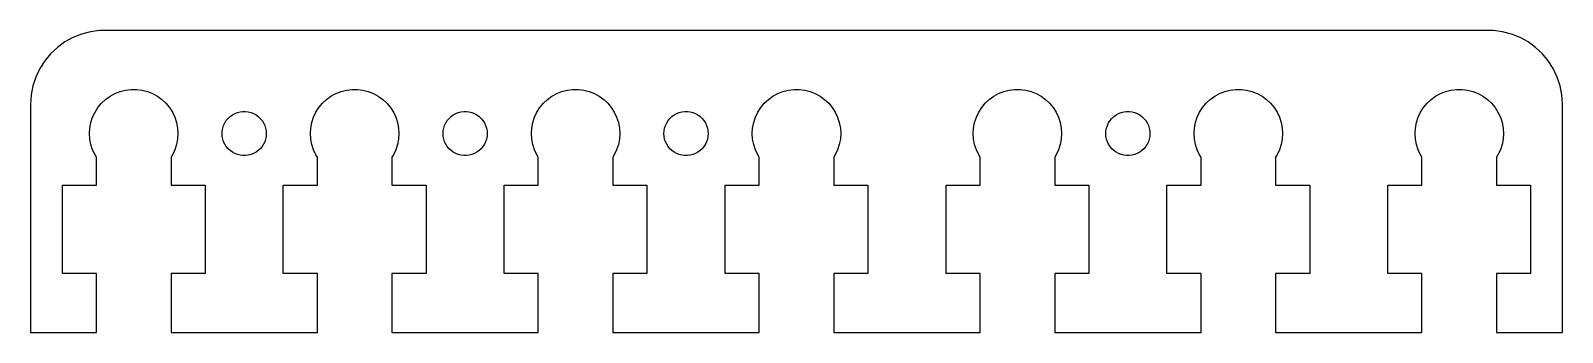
# Model space of a CAD drawing. Header units: metres. Extents: x -52 to 52, y 0 to 20.
import ezdxf

# ---------------------------------------------------------------- set-up
doc = ezdxf.new("R2010")
doc.units = ezdxf.units.M

msp = doc.modelspace()

# ---------------------------------------------------------------- linework, layer by layer
for p, q in [((-49.1289, 20.0241), (-49.6791, 19.7216)), ((-48.5451, 20.2553), (-49.1289, 20.0241)), ((-47.9369, 20.4114), (-48.5451, 20.2553)), ((-47.3139, 20.4901), (-47.9369, 20.4114)), ((47.3139, 20.4901), (-47.3139, 20.4901)), ((47.9369, 20.4114), (47.3139, 20.4901)), ((48.5451, 20.2553), (47.9369, 20.4114)), ((49.1289, 20.0241), (48.5451, 20.2553)), ((49.6791, 19.7216), (49.1289, 20.0241)), ((-50.6448, 18.9227), (-51.0451, 18.4389)), ((-50.1871, 19.3526), (-50.6448, 18.9227)), ((-49.6791, 19.7216), (-50.1871, 19.3526)), ((50.1871, 19.3526), (49.6791, 19.7216)), ((50.6448, 18.9227), (50.1871, 19.3526)), ((51.0451, 18.4389), (50.6448, 18.9227)), ((-51.3815, 17.9088), (-51.6489, 17.3406)), ((-51.0451, 18.4389), (-51.3815, 17.9088)), ((51.3815, 17.9088), (51.0451, 18.4389)), ((51.6489, 17.3406), (51.3815, 17.9088)), ((-51.8429, 16.7434), (-51.9606, 16.1267)), ((-51.6489, 17.3406), (-51.8429, 16.7434)), ((51.8429, 16.7434), (51.6489, 17.3406)), ((51.9606, 16.1267), (51.8429, 16.7434)), ((-51.9606, 16.1267), (-52, 15.5)), ((-47.1869, 15.5536), (-46.9123, 15.8115)), ((-46.9123, 15.8115), (-46.6075, 16.033)), ((-46.6075, 16.033), (-46.2773, 16.2145)), ((-46.2773, 16.2145), (-45.927, 16.3532)), ((-45.927, 16.3532), (-45.5621, 16.4469)), ((-45.5621, 16.4469), (-45.1884, 16.4941)), ((-45.1884, 16.4941), (-44.8116, 16.4941)), ((-44.8116, 16.4941), (-44.4379, 16.4469)), ((-44.4379, 16.4469), (-44.0729, 16.3532)), ((-44.0729, 16.3532), (-43.7227, 16.2145)), ((-43.7227, 16.2145), (-43.3925, 16.033)), ((-43.3925, 16.033), (-43.0877, 15.8115)), ((-43.0877, 15.8115), (-42.8131, 15.5536)), ((-32.1869, 15.5536), (-31.9123, 15.8115)), ((-31.9123, 15.8115), (-31.6075, 16.033)), ((-31.6075, 16.033), (-31.2773, 16.2145)), ((-31.2773, 16.2145), (-30.927, 16.3532)), ((-30.927, 16.3532), (-30.5621, 16.4469)), ((-30.5621, 16.4469), (-30.1884, 16.4941)), ((-30.1884, 16.4941), (-29.8116, 16.4941)), ((-29.8116, 16.4941), (-29.4379, 16.4469)), ((-29.4379, 16.4469), (-29.0729, 16.3532)), ((-29.0729, 16.3532), (-28.7227, 16.2145)), ((-28.7227, 16.2145), (-28.3925, 16.033)), ((-28.3925, 16.033), (-28.0877, 15.8115)), ((-28.0877, 15.8115), (-27.8131, 15.5536)), ((-17.1869, 15.5536), (-16.9123, 15.8115)), ((-16.9123, 15.8115), (-16.6075, 16.033)), ((-16.6075, 16.033), (-16.2773, 16.2145)), ((-16.2773, 16.2145), (-15.927, 16.3532)), ((-15.927, 16.3532), (-15.5621, 16.4469)), ((-15.5621, 16.4469), (-15.1884, 16.4941)), ((-15.1884, 16.4941), (-14.8116, 16.4941)), ((-14.8116, 16.4941), (-14.4379, 16.4469)), ((-14.4379, 16.4469), (-14.0729, 16.3532)), ((-14.0729, 16.3532), (-13.7227, 16.2145)), ((-13.7227, 16.2145), (-13.3925, 16.033)), ((-13.3925, 16.033), (-13.0877, 15.8115)), ((-13.0877, 15.8115), (-12.8131, 15.5536)), ((-2.1869, 15.5536), (-1.91226, 15.8115)), ((-1.91226, 15.8115), (-1.60747, 16.033)), ((-1.60747, 16.033), (-1.27733, 16.2145)), ((-1.27733, 16.2145), (-0.92705, 16.3532)), ((-0.92705, 16.3532), (-0.56213, 16.4469)), ((-0.56213, 16.4469), (-0.18837, 16.4941)), ((-0.18837, 16.4941), (0.18837, 16.4941)), ((0.18837, 16.4941), (0.56213, 16.4469)), ((0.56213, 16.4469), (0.92705, 16.3532)), ((0.92705, 16.3532), (1.27733, 16.2145)), ((1.27733, 16.2145), (1.60747, 16.033)), ((1.60747, 16.033), (1.91226, 15.8115)), ((1.91226, 15.8115), (2.1869, 15.5536)), ((12.8131, 15.5536), (13.0877, 15.8115)), ((13.0877, 15.8115), (13.3925, 16.033)), ((13.3925, 16.033), (13.7227, 16.2145)), ((13.7227, 16.2145), (14.0729, 16.3532)), ((14.0729, 16.3532), (14.4379, 16.4469)), ((14.4379, 16.4469), (14.8116, 16.4941)), ((14.8116, 16.4941), (15.1884, 16.4941)), ((15.1884, 16.4941), (15.5621, 16.4469)), ((15.5621, 16.4469), (15.927, 16.3532)), ((15.927, 16.3532), (16.2773, 16.2145)), ((16.2773, 16.2145), (16.6075, 16.033)), ((16.6075, 16.033), (16.9123, 15.8115)), ((16.9123, 15.8115), (17.1869, 15.5536)), ((27.8131, 15.5536), (28.0877, 15.8115)), ((28.0877, 15.8115), (28.3925, 16.033)), ((28.3925, 16.033), (28.7227, 16.2145)), ((28.7227, 16.2145), (29.0729, 16.3532)), ((29.0729, 16.3532), (29.4379, 16.4469)), ((29.4379, 16.4469), (29.8116, 16.4941)), ((29.8116, 16.4941), (30.1884, 16.4941)), ((30.1884, 16.4941), (30.5621, 16.4469)), ((30.5621, 16.4469), (30.927, 16.3532)), ((30.927, 16.3532), (31.2773, 16.2145)), ((31.2773, 16.2145), (31.6075, 16.033)), ((31.6075, 16.033), (31.9123, 15.8115)), ((31.9123, 15.8115), (32.1869, 15.5536)), ((42.8131, 15.5536), (43.0877, 15.8115)), ((43.0877, 15.8115), (43.3925, 16.033)), ((43.3925, 16.033), (43.7227, 16.2145)), ((43.7227, 16.2145), (44.0729, 16.3532)), ((44.0729, 16.3532), (44.4379, 16.4469)), ((44.4379, 16.4469), (44.8116, 16.4941)), ((44.8116, 16.4941), (45.1884, 16.4941)), ((45.1884, 16.4941), (45.5621, 16.4469)), ((45.5621, 16.4469), (45.927, 16.3532)), ((45.927, 16.3532), (46.2773, 16.2145)), ((46.2773, 16.2145), (46.6075, 16.033)), ((46.6075, 16.033), (46.9123, 15.8115)), ((46.9123, 15.8115), (47.1869, 15.5536)), ((52, 15.5), (51.9606, 16.1267)), ((-52, 15.5), (-52, 0)), ((-47.9057, 14.2461), (-47.7893, 14.6044)), ((-47.7893, 14.6044), (-47.6289, 14.9453)), ((-47.6289, 14.9453), (-47.427, 15.2634)), ((-47.427, 15.2634), (-47.1869, 15.5536)), ((-42.8131, 15.5536), (-42.5729, 15.2634)), ((-42.5729, 15.2634), (-42.3711, 14.9453)), ((-42.3711, 14.9453), (-42.2107, 14.6044)), ((-42.2107, 14.6044), (-42.0942, 14.2461)), ((-38.5934, 14.5268), (-38.4561, 14.6558)), ((-38.4561, 14.6558), (-38.3037, 14.7665)), ((-38.3037, 14.7665), (-38.1387, 14.8572)), ((-38.1387, 14.8572), (-37.9635, 14.9266)), ((-37.9635, 14.9266), (-37.7811, 14.9734)), ((-37.7811, 14.9734), (-37.5942, 14.997)), ((-37.5942, 14.997), (-37.4058, 14.997)), ((-37.4058, 14.997), (-37.2189, 14.9734)), ((-37.2189, 14.9734), (-37.0365, 14.9266)), ((-37.0365, 14.9266), (-36.8613, 14.8572)), ((-36.8613, 14.8572), (-36.6963, 14.7665)), ((-36.6963, 14.7665), (-36.5439, 14.6558)), ((-36.5439, 14.6558), (-36.4065, 14.5268)), ((-32.9057, 14.2461), (-32.7893, 14.6044)), ((-32.7893, 14.6044), (-32.6289, 14.9453)), ((-32.6289, 14.9453), (-32.427, 15.2634)), ((-32.427, 15.2634), (-32.1869, 15.5536)), ((-27.8131, 15.5536), (-27.5729, 15.2634)), ((-27.5729, 15.2634), (-27.3711, 14.9453)), ((-27.3711, 14.9453), (-27.2107, 14.6044)), ((-27.2107, 14.6044), (-27.0942, 14.2461)), ((-23.5934, 14.5268), (-23.4561, 14.6558)), ((-23.4561, 14.6558), (-23.3037, 14.7665)), ((-23.3037, 14.7665), (-23.1387, 14.8572)), ((-23.1387, 14.8572), (-22.9635, 14.9266)), ((-22.9635, 14.9266), (-22.7811, 14.9734)), ((-22.7811, 14.9734), (-22.5942, 14.997)), ((-22.5942, 14.997), (-22.4058, 14.997)), ((-22.4058, 14.997), (-22.2189, 14.9734)), ((-22.2189, 14.9734), (-22.0365, 14.9266)), ((-22.0365, 14.9266), (-21.8613, 14.8572)), ((-21.8613, 14.8572), (-21.6963, 14.7665)), ((-21.6963, 14.7665), (-21.5439, 14.6558)), ((-21.5439, 14.6558), (-21.4065, 14.5268)), ((-17.9057, 14.2461), (-17.7893, 14.6044)), ((-17.7893, 14.6044), (-17.6289, 14.9453)), ((-17.6289, 14.9453), (-17.427, 15.2634)), ((-17.427, 15.2634), (-17.1869, 15.5536)), ((-12.8131, 15.5536), (-12.5729, 15.2634)), ((-12.5729, 15.2634), (-12.3711, 14.9453)), ((-12.3711, 14.9453), (-12.2107, 14.6044)), ((-12.2107, 14.6044), (-12.0942, 14.2461)), ((-8.59344, 14.5268), (-8.45613, 14.6558)), ((-8.45613, 14.6558), (-8.30373, 14.7665)), ((-8.30373, 14.7665), (-8.13866, 14.8572)), ((-8.13866, 14.8572), (-7.96352, 14.9266)), ((-7.96352, 14.9266), (-7.78107, 14.9734)), ((-7.78107, 14.9734), (-7.59418, 14.997)), ((-7.59418, 14.997), (-7.40581, 14.997)), ((-7.40581, 14.997), (-7.21892, 14.9734)), ((-7.21892, 14.9734), (-7.03647, 14.9266)), ((-7.03647, 14.9266), (-6.86133, 14.8572)), ((-6.86133, 14.8572), (-6.69626, 14.7665)), ((-6.69626, 14.7665), (-6.54385, 14.6558)), ((-6.54385, 14.6558), (-6.40654, 14.5268)), ((-2.90575, 14.2461), (-2.78932, 14.6044)), ((-2.78932, 14.6044), (-2.62891, 14.9453)), ((-2.62891, 14.9453), (-2.42705, 15.2634)), ((-2.42705, 15.2634), (-2.1869, 15.5536)), ((2.1869, 15.5536), (2.42705, 15.2634)), ((2.42705, 15.2634), (2.62891, 14.9453)), ((2.62891, 14.9453), (2.78932, 14.6044)), ((2.78932, 14.6044), (2.90575, 14.2461)), ((12.0942, 14.2461), (12.2107, 14.6044)), ((12.2107, 14.6044), (12.3711, 14.9453)), ((12.3711, 14.9453), (12.5729, 15.2634)), ((12.5729, 15.2634), (12.8131, 15.5536)), ((17.1869, 15.5536), (17.427, 15.2634)), ((17.427, 15.2634), (17.6289, 14.9453)), ((17.6289, 14.9453), (17.7893, 14.6044)), ((17.7893, 14.6044), (17.9057, 14.2461)), ((21.4065, 14.5268), (21.5439, 14.6558)), ((21.5439, 14.6558), (21.6963, 14.7665)), ((21.6963, 14.7665), (21.8613, 14.8572)), ((21.8613, 14.8572), (22.0365, 14.9266)), ((22.0365, 14.9266), (22.2189, 14.9734)), ((22.2189, 14.9734), (22.4058, 14.997)), ((22.4058, 14.997), (22.5942, 14.997)), ((22.5942, 14.997), (22.7811, 14.9734)), ((22.7811, 14.9734), (22.9635, 14.9266)), ((22.9635, 14.9266), (23.1387, 14.8572)), ((23.1387, 14.8572), (23.3037, 14.7665)), ((23.3037, 14.7665), (23.4561, 14.6558)), ((23.4561, 14.6558), (23.5934, 14.5268)), ((27.0942, 14.2461), (27.2107, 14.6044)), ((27.2107, 14.6044), (27.3711, 14.9453)), ((27.3711, 14.9453), (27.5729, 15.2634)), ((27.5729, 15.2634), (27.8131, 15.5536)), ((32.1869, 15.5536), (32.427, 15.2634)), ((32.427, 15.2634), (32.6289, 14.9453)), ((32.6289, 14.9453), (32.7893, 14.6044)), ((32.7893, 14.6044), (32.9057, 14.2461)), ((42.0942, 14.2461), (42.2107, 14.6044)), ((42.2107, 14.6044), (42.3711, 14.9453)), ((42.3711, 14.9453), (42.5729, 15.2634)), ((42.5729, 15.2634), (42.8131, 15.5536)), ((47.1869, 15.5536), (47.427, 15.2634)), ((47.427, 15.2634), (47.6289, 14.9453)), ((47.6289, 14.9453), (47.7893, 14.6044)), ((47.7893, 14.6044), (47.9057, 14.2461)), ((52, 0), (52, 15.5)), ((-48, 13.5), (-47.9763, 13.876)), ((-47.9763, 13.876), (-47.9057, 14.2461)), ((-42.0942, 14.2461), (-42.0237, 13.876)), ((-42.0237, 13.876), (-42, 13.5)), ((-39, 13.5), (-38.9882, 13.688)), ((-38.9882, 13.688), (-38.9529, 13.873)), ((-38.9529, 13.873), (-38.8947, 14.0522)), ((-38.8947, 14.0522), (-38.8145, 14.2226)), ((-38.8145, 14.2226), (-38.7135, 14.3817)), ((-38.7135, 14.3817), (-38.5934, 14.5268)), ((-36.4065, 14.5268), (-36.2865, 14.3817)), ((-36.2865, 14.3817), (-36.1855, 14.2226)), ((-36.1855, 14.2226), (-36.1053, 14.0522)), ((-36.1053, 14.0522), (-36.0471, 13.873)), ((-36.0471, 13.873), (-36.0118, 13.688)), ((-36.0118, 13.688), (-36, 13.5)), ((-33, 13.5), (-32.9763, 13.876)), ((-32.9763, 13.876), (-32.9057, 14.2461)), ((-27.0942, 14.2461), (-27.0237, 13.876)), ((-27.0237, 13.876), (-27, 13.5)), ((-24, 13.5), (-23.9882, 13.688)), ((-23.9882, 13.688), (-23.9529, 13.873)), ((-23.9529, 13.873), (-23.8947, 14.0522)), ((-23.8947, 14.0522), (-23.8145, 14.2226)), ((-23.8145, 14.2226), (-23.7135, 14.3817)), ((-23.7135, 14.3817), (-23.5934, 14.5268)), ((-21.4065, 14.5268), (-21.2865, 14.3817)), ((-21.2865, 14.3817), (-21.1855, 14.2226)), ((-21.1855, 14.2226), (-21.1053, 14.0522)), ((-21.1053, 14.0522), (-21.0471, 13.873)), ((-21.0471, 13.873), (-21.0118, 13.688)), ((-21.0118, 13.688), (-21, 13.5)), ((-18, 13.5), (-17.9763, 13.876)), ((-17.9763, 13.876), (-17.9057, 14.2461)), ((-12.0942, 14.2461), (-12.0237, 13.876)), ((-12.0237, 13.876), (-12, 13.5)), ((-9, 13.5), (-8.98816, 13.688)), ((-8.98816, 13.688), (-8.95287, 13.873)), ((-8.95287, 13.873), (-8.89465, 14.0522)), ((-8.89465, 14.0522), (-8.81445, 14.2226)), ((-8.81445, 14.2226), (-8.71352, 14.3817)), ((-8.71352, 14.3817), (-8.59344, 14.5268)), ((-6.40654, 14.5268), (-6.28647, 14.3817)), ((-6.28647, 14.3817), (-6.18553, 14.2226)), ((-6.18553, 14.2226), (-6.10533, 14.0522)), ((-6.10533, 14.0522), (-6.04712, 13.873)), ((-6.04712, 13.873), (-6.01183, 13.688)), ((-6.01183, 13.688), (-6, 13.5)), ((-3, 13.5), (-2.97633, 13.876)), ((-2.97633, 13.876), (-2.90575, 14.2461)), ((2.90575, 14.2461), (2.97633, 13.876)), ((2.97633, 13.876), (3, 13.5)), ((12, 13.5), (12.0237, 13.876)), ((12.0237, 13.876), (12.0942, 14.2461)), ((17.9057, 14.2461), (17.9763, 13.876)), ((17.9763, 13.876), (18, 13.5)), ((21, 13.5), (21.0118, 13.688)), ((21.0118, 13.688), (21.0471, 13.873)), ((21.0471, 13.873), (21.1053, 14.0522)), ((21.1053, 14.0522), (21.1855, 14.2226)), ((21.1855, 14.2226), (21.2865, 14.3817)), ((21.2865, 14.3817), (21.4065, 14.5268)), ((23.5934, 14.5268), (23.7135, 14.3817)), ((23.7135, 14.3817), (23.8145, 14.2226)), ((23.8145, 14.2226), (23.8947, 14.0522)), ((23.8947, 14.0522), (23.9529, 13.873)), ((23.9529, 13.873), (23.9882, 13.688)), ((23.9882, 13.688), (24, 13.5)), ((27, 13.5), (27.0237, 13.876)), ((27.0237, 13.876), (27.0942, 14.2461)), ((32.9057, 14.2461), (32.9763, 13.876)), ((32.9763, 13.876), (33, 13.5)), ((42, 13.5), (42.0237, 13.876)), ((42.0237, 13.876), (42.0942, 14.2461)), ((47.9057, 14.2461), (47.9763, 13.876)), ((47.9763, 13.876), (48, 13.5)), ((-47.9763, 13.124), (-48, 13.5)), ((-47.9057, 12.7539), (-47.9763, 13.124)), ((-47.7893, 12.3956), (-47.9057, 12.7539)), ((-42.0942, 12.7539), (-42.2107, 12.3956)), ((-42.0237, 13.124), (-42.0942, 12.7539)), ((-42, 13.5), (-42.0237, 13.124)), ((-38.9882, 13.312), (-39, 13.5)), ((-38.9529, 13.127), (-38.9882, 13.312)), ((-38.8947, 12.9478), (-38.9529, 13.127)), ((-38.8145, 12.7774), (-38.8947, 12.9478)), ((-38.7135, 12.6183), (-38.8145, 12.7774)), ((-38.5934, 12.4732), (-38.7135, 12.6183)), ((-36.2865, 12.6183), (-36.4065, 12.4732)), ((-36.1855, 12.7774), (-36.2865, 12.6183)), ((-36.1053, 12.9478), (-36.1855, 12.7774)), ((-36.0471, 13.127), (-36.1053, 12.9478)), ((-36.0118, 13.312), (-36.0471, 13.127)), ((-36, 13.5), (-36.0118, 13.312)), ((-32.9763, 13.124), (-33, 13.5)), ((-32.9057, 12.7539), (-32.9763, 13.124)), ((-32.7893, 12.3956), (-32.9057, 12.7539)), ((-27.0942, 12.7539), (-27.2107, 12.3956)), ((-27.0237, 13.124), (-27.0942, 12.7539)), ((-27, 13.5), (-27.0237, 13.124)), ((-23.9882, 13.312), (-24, 13.5)), ((-23.9529, 13.127), (-23.9882, 13.312)), ((-23.8947, 12.9478), (-23.9529, 13.127)), ((-23.8145, 12.7774), (-23.8947, 12.9478)), ((-23.7135, 12.6183), (-23.8145, 12.7774)), ((-23.5934, 12.4732), (-23.7135, 12.6183)), ((-21.2865, 12.6183), (-21.4065, 12.4732)), ((-21.1855, 12.7774), (-21.2865, 12.6183)), ((-21.1053, 12.9478), (-21.1855, 12.7774)), ((-21.0471, 13.127), (-21.1053, 12.9478)), ((-21.0118, 13.312), (-21.0471, 13.127)), ((-21, 13.5), (-21.0118, 13.312)), ((-17.9763, 13.124), (-18, 13.5)), ((-17.9057, 12.7539), (-17.9763, 13.124)), ((-17.7893, 12.3956), (-17.9057, 12.7539)), ((-12.0942, 12.7539), (-12.2107, 12.3956)), ((-12.0237, 13.124), (-12.0942, 12.7539)), ((-12, 13.5), (-12.0237, 13.124)), ((-8.98816, 13.312), (-9, 13.5)), ((-8.95287, 13.127), (-8.98816, 13.312)), ((-8.89465, 12.9478), (-8.95287, 13.127)), ((-8.81445, 12.7774), (-8.89465, 12.9478)), ((-8.71352, 12.6183), (-8.81445, 12.7774)), ((-8.59344, 12.4732), (-8.71352, 12.6183)), ((-6.28647, 12.6183), (-6.40654, 12.4732)), ((-6.18553, 12.7774), (-6.28647, 12.6183)), ((-6.10533, 12.9478), (-6.18553, 12.7774)), ((-6.04712, 13.127), (-6.10533, 12.9478)), ((-6.01183, 13.312), (-6.04712, 13.127)), ((-6, 13.5), (-6.01183, 13.312)), ((-2.97633, 13.124), (-3, 13.5)), ((-2.90575, 12.7539), (-2.97633, 13.124)), ((-2.78932, 12.3956), (-2.90575, 12.7539)), ((2.90575, 12.7539), (2.78932, 12.3956)), ((2.97633, 13.124), (2.90575, 12.7539)), ((3, 13.5), (2.97633, 13.124)), ((12.0237, 13.124), (12, 13.5)), ((12.0942, 12.7539), (12.0237, 13.124)), ((12.2107, 12.3956), (12.0942, 12.7539)), ((17.9057, 12.7539), (17.7893, 12.3956)), ((17.9763, 13.124), (17.9057, 12.7539)), ((18, 13.5), (17.9763, 13.124)), ((21.0118, 13.312), (21, 13.5)), ((21.0471, 13.127), (21.0118, 13.312)), ((21.1053, 12.9478), (21.0471, 13.127)), ((21.1855, 12.7774), (21.1053, 12.9478)), ((21.2865, 12.6183), (21.1855, 12.7774)), ((21.4065, 12.4732), (21.2865, 12.6183)), ((23.7135, 12.6183), (23.5934, 12.4732)), ((23.8145, 12.7774), (23.7135, 12.6183)), ((23.8947, 12.9478), (23.8145, 12.7774)), ((23.9529, 13.127), (23.8947, 12.9478)), ((23.9882, 13.312), (23.9529, 13.127)), ((24, 13.5), (23.9882, 13.312)), ((27.0237, 13.124), (27, 13.5)), ((27.0942, 12.7539), (27.0237, 13.124)), ((27.2107, 12.3956), (27.0942, 12.7539)), ((32.9057, 12.7539), (32.7893, 12.3956)), ((32.9763, 13.124), (32.9057, 12.7539)), ((33, 13.5), (32.9763, 13.124)), ((42.0237, 13.124), (42, 13.5)), ((42.0942, 12.7539), (42.0237, 13.124)), ((42.2107, 12.3956), (42.0942, 12.7539)), ((47.9057, 12.7539), (47.7893, 12.3956)), ((47.9763, 13.124), (47.9057, 12.7539)), ((48, 13.5), (47.9763, 13.124)), ((-47.6289, 12.0547), (-47.7893, 12.3956)), ((-47.5307, 11.9), (-47.6289, 12.0547)), ((-47.5307, 10), (-47.5307, 11.9)), ((-42.3711, 12.0547), (-42.4693, 11.9)), ((-42.4693, 11.9), (-42.4693, 10)), ((-42.2107, 12.3956), (-42.3711, 12.0547)), ((-38.4561, 12.3442), (-38.5934, 12.4732)), ((-38.3037, 12.2335), (-38.4561, 12.3442)), ((-38.1387, 12.1427), (-38.3037, 12.2335)), ((-37.9635, 12.0734), (-38.1387, 12.1427)), ((-37.7811, 12.0266), (-37.9635, 12.0734)), ((-37.5942, 12.0029), (-37.7811, 12.0266)), ((-37.4058, 12.0029), (-37.5942, 12.0029)), ((-37.2189, 12.0266), (-37.4058, 12.0029)), ((-37.0365, 12.0734), (-37.2189, 12.0266)), ((-36.8613, 12.1427), (-37.0365, 12.0734)), ((-36.6963, 12.2335), (-36.8613, 12.1427)), ((-36.5439, 12.3442), (-36.6963, 12.2335)), ((-36.4065, 12.4732), (-36.5439, 12.3442)), ((-32.6289, 12.0547), (-32.7893, 12.3956)), ((-32.5307, 11.9), (-32.6289, 12.0547)), ((-32.5307, 10), (-32.5307, 11.9)), ((-27.3711, 12.0547), (-27.4693, 11.9)), ((-27.4693, 11.9), (-27.4693, 10)), ((-27.2107, 12.3956), (-27.3711, 12.0547)), ((-23.4561, 12.3442), (-23.5934, 12.4732)), ((-23.3037, 12.2335), (-23.4561, 12.3442)), ((-23.1387, 12.1427), (-23.3037, 12.2335)), ((-22.9635, 12.0734), (-23.1387, 12.1427)), ((-22.7811, 12.0266), (-22.9635, 12.0734)), ((-22.5942, 12.0029), (-22.7811, 12.0266)), ((-22.4058, 12.0029), (-22.5942, 12.0029)), ((-22.2189, 12.0266), (-22.4058, 12.0029)), ((-22.0365, 12.0734), (-22.2189, 12.0266)), ((-21.8613, 12.1427), (-22.0365, 12.0734)), ((-21.6963, 12.2335), (-21.8613, 12.1427)), ((-21.5439, 12.3442), (-21.6963, 12.2335)), ((-21.4065, 12.4732), (-21.5439, 12.3442)), ((-17.6289, 12.0547), (-17.7893, 12.3956)), ((-17.5307, 11.9), (-17.6289, 12.0547)), ((-17.5307, 10), (-17.5307, 11.9)), ((-12.3711, 12.0547), (-12.4693, 11.9)), ((-12.4693, 11.9), (-12.4693, 10)), ((-12.2107, 12.3956), (-12.3711, 12.0547)), ((-8.45613, 12.3442), (-8.59344, 12.4732)), ((-8.30373, 12.2335), (-8.45613, 12.3442)), ((-8.13866, 12.1427), (-8.30373, 12.2335)), ((-7.96352, 12.0734), (-8.13866, 12.1427)), ((-7.78107, 12.0266), (-7.96352, 12.0734)), ((-7.59418, 12.0029), (-7.78107, 12.0266)), ((-7.40581, 12.0029), (-7.59418, 12.0029)), ((-7.21892, 12.0266), (-7.40581, 12.0029)), ((-7.03647, 12.0734), (-7.21892, 12.0266)), ((-6.86133, 12.1427), (-7.03647, 12.0734)), ((-6.69626, 12.2335), (-6.86133, 12.1427)), ((-6.54385, 12.3442), (-6.69626, 12.2335)), ((-6.40654, 12.4732), (-6.54385, 12.3442)), ((-2.62891, 12.0547), (-2.78932, 12.3956)), ((-2.53072, 11.9), (-2.62891, 12.0547)), ((-2.53072, 10), (-2.53072, 11.9)), ((2.62891, 12.0547), (2.53072, 11.9)), ((2.53072, 11.9), (2.53072, 10)), ((2.78932, 12.3956), (2.62891, 12.0547)), ((12.3711, 12.0547), (12.2107, 12.3956)), ((12.4693, 11.9), (12.3711, 12.0547)), ((12.4693, 10), (12.4693, 11.9)), ((17.6289, 12.0547), (17.5307, 11.9)), ((17.5307, 11.9), (17.5307, 10)), ((17.7893, 12.3956), (17.6289, 12.0547)), ((21.5439, 12.3442), (21.4065, 12.4732)), ((21.6963, 12.2335), (21.5439, 12.3442)), ((21.8613, 12.1427), (21.6963, 12.2335)), ((22.0365, 12.0734), (21.8613, 12.1427)), ((22.2189, 12.0266), (22.0365, 12.0734)), ((22.4058, 12.0029), (22.2189, 12.0266)), ((22.5942, 12.0029), (22.4058, 12.0029)), ((22.7811, 12.0266), (22.5942, 12.0029)), ((22.9635, 12.0734), (22.7811, 12.0266)), ((23.1387, 12.1427), (22.9635, 12.0734)), ((23.3037, 12.2335), (23.1387, 12.1427)), ((23.4561, 12.3442), (23.3037, 12.2335)), ((23.5934, 12.4732), (23.4561, 12.3442)), ((27.3711, 12.0547), (27.2107, 12.3956)), ((27.4693, 11.9), (27.3711, 12.0547)), ((27.4693, 10), (27.4693, 11.9)), ((32.6289, 12.0547), (32.5307, 11.9)), ((32.5307, 11.9), (32.5307, 10)), ((32.7893, 12.3956), (32.6289, 12.0547)), ((42.3711, 12.0547), (42.2107, 12.3956)), ((42.4693, 11.9), (42.3711, 12.0547)), ((42.4693, 10), (42.4693, 11.9)), ((47.6289, 12.0547), (47.5307, 11.9)), ((47.5307, 11.9), (47.5307, 10)), ((47.7893, 12.3956), (47.6289, 12.0547)), ((-49.8462, 4), (-49.8462, 10)), ((-49.8462, 10), (-47.5307, 10)), ((-42.4693, 10), (-40.1538, 10)), ((-40.1538, 10), (-40.1538, 4)), ((-34.8462, 4), (-34.8462, 10)), ((-34.8462, 10), (-32.5307, 10)), ((-27.4693, 10), (-25.1538, 10)), ((-25.1538, 10), (-25.1538, 4)), ((-19.8462, 4), (-19.8462, 10)), ((-19.8462, 10), (-17.5307, 10)), ((-12.4693, 10), (-10.1538, 10)), ((-10.1538, 10), (-10.1538, 4)), ((-4.84622, 4), (-4.84622, 10)), ((-4.84622, 10), (-2.53072, 10)), ((2.53072, 10), (4.84622, 10)), ((4.84622, 10), (4.84622, 4)), ((10.1538, 4), (10.1538, 10)), ((10.1538, 10), (12.4693, 10)), ((17.5307, 10), (19.8462, 10)), ((19.8462, 10), (19.8462, 4)), ((25.1538, 4), (25.1538, 10)), ((25.1538, 10), (27.4693, 10)), ((32.5307, 10), (34.8462, 10)), ((34.8462, 10), (34.8462, 4)), ((40.1538, 4), (40.1538, 10)), ((40.1538, 10), (42.4693, 10)), ((47.5307, 10), (49.8462, 10)), ((49.8462, 10), (49.8462, 4)), ((-47.5307, 4), (-49.8462, 4)), ((-47.5307, 0), (-47.5307, 4)), ((-40.1538, 4), (-42.4693, 4)), ((-42.4693, 4), (-42.4693, 0)), ((-32.5307, 4), (-34.8462, 4)), ((-32.5307, 0), (-32.5307, 4)), ((-25.1538, 4), (-27.4693, 4)), ((-27.4693, 4), (-27.4693, 0)), ((-17.5307, 4), (-19.8462, 4)), ((-17.5307, 0), (-17.5307, 4)), ((-10.1538, 4), (-12.4693, 4)), ((-12.4693, 4), (-12.4693, 0)), ((-2.53072, 4), (-4.84622, 4)), ((-2.53072, 0), (-2.53072, 4)), ((4.84622, 4), (2.53072, 4)), ((2.53072, 4), (2.53072, 0)), ((12.4693, 4), (10.1538, 4)), ((12.4693, 0), (12.4693, 4)), ((19.8462, 4), (17.5307, 4)), ((17.5307, 4), (17.5307, 0)), ((27.4693, 4), (25.1538, 4)), ((27.4693, 0), (27.4693, 4)), ((34.8462, 4), (32.5307, 4)), ((32.5307, 4), (32.5307, 0)), ((42.4693, 4), (40.1538, 4)), ((42.4693, 0), (42.4693, 4)), ((49.8462, 4), (47.5307, 4)), ((47.5307, 4), (47.5307, 0)), ((-52, 0), (-47.5307, 0)), ((-42.4693, 0), (-32.5307, 0)), ((-27.4693, 0), (-17.5307, 0)), ((-12.4693, 0), (-2.53072, 0)), ((2.53072, 0), (12.4693, 0)), ((17.5307, 0), (27.4693, 0)), ((32.5307, 0), (42.4693, 0)), ((47.5307, 0), (52, 0))]:
    msp.add_line(p, q)

doc.saveas('drawing.dxf')
